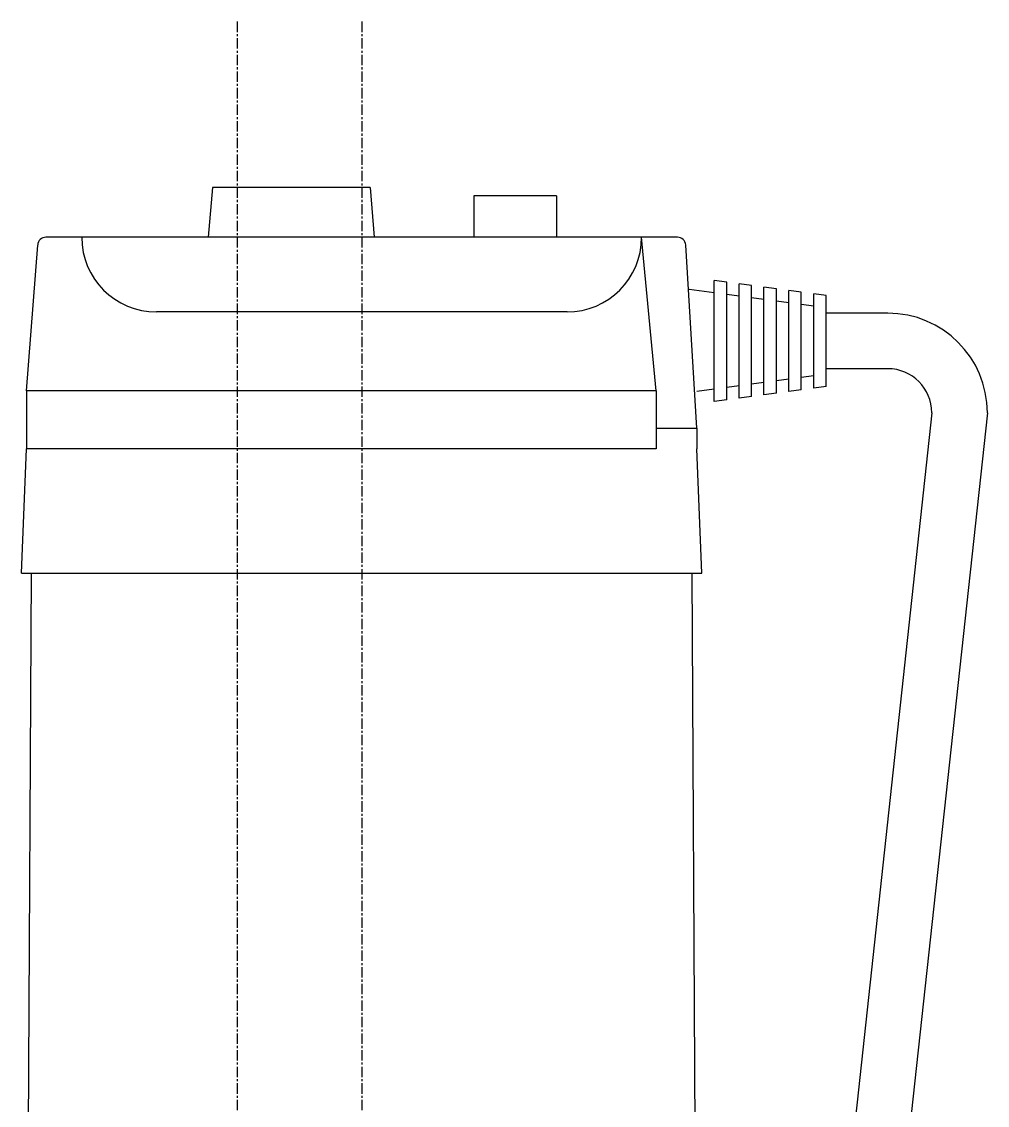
# Model space of a CAD drawing. Extents: x 248 to 1301, y 18 to 1271.
# Drawn here: x 390.5 to 506.9, y 665.4 to 796 of the extents above; entities that cross this region are included whole.
import ezdxf

# ---------------------------------------------------------------- set-up
doc = ezdxf.new("R2010")
doc.units = 0
doc.linetypes.add('CENTER', pattern=[2, 1.25, -0.25, 0.25, -0.25])
doc.layers.get('0').update_dxf_attribs({"linetype": 'CONTINUOUS'})
doc.layers.add('CENTER', color=1, linetype='CENTER')

msp = doc.modelspace()

# ---------------------------------------------------------------- linework, layer by layer
at = {"color": 7, "linetype": 'CONTINUOUS'}
for p, q in [((413.5, 776.02), (413, 770.02)), ((432.5, 776.02), (413.5, 776.02)), ((432.5, 776.02), (433, 770.02)), ((455, 775.02), (445, 775.02)), ((445, 775.02), (445, 770.02)), ((455, 775.02), (455, 770.02)), ((469.57, 770.02), (393.43, 770.02)), ((467, 751.52), (465.25, 770.02)), ((391.1, 751.52), (392.43, 769.09)), ((471.9, 747.02), (470.57, 769.09)), ((474, 750.22), (474, 764.82)), ((475.5, 764.62), (474, 764.82)), ((475.5, 750.42), (475.5, 764.62)), ((477, 750.62), (477, 764.42)), ((478.5, 764.22), (477, 764.42)), ((474, 763.32), (470.98, 763.72)), ((476.99, 762.92), (475.5, 763.12)), ((478.5, 750.82), (478.5, 764.22)), ((480, 751.02), (480, 764.02)), ((481.5, 763.82), (480, 764.02)), ((481.5, 751.22), (481.5, 763.82)), ((483, 751.42), (483, 763.62)), ((484.5, 763.42), (483, 763.62)), ((484.5, 751.62), (484.5, 763.42)), ((486, 751.82), (486, 763.22)), ((487.5, 763.02), (486, 763.22)), ((487.5, 752.02), (487.5, 763.02)), ((480, 762.52), (478.5, 762.72)), ((483, 762.12), (481.5, 762.32)), ((486, 761.72), (484.5, 761.92)), ((456.25, 761.02), (406.75, 761.02)), ((494.93, 760.87), (487.5, 760.87)), ((494.93, 754.17), (487.5, 754.17)), ((483, 752.92), (481.5, 752.72)), ((486, 753.32), (484.5, 753.12)), ((467, 751.52), (391.1, 751.52)), ((391.1, 751.52), (391.1, 744.52)), ((467, 751.52), (467, 744.52)), ((474, 751.72), (471.91, 751.44)), ((476.99, 752.11), (475.5, 751.92)), ((480, 752.52), (478.5, 752.32)), ((484.5, 751.62), (483, 751.42)), ((487.5, 752.02), (486, 751.82)), ((475.5, 750.42), (474, 750.22)), ((478.5, 750.82), (477, 750.62)), ((481.5, 751.22), (480, 751.02)), ((500.23, 748.87), (490.78, 661.69)), ((506.93, 748.87), (497.44, 661.32)), ((467, 747.02), (471.9, 747.02)), ((471.9, 747.02), (471.9, 744.52)), ((390.5, 729.52), (391.1, 744.52)), ((467, 744.52), (391.1, 744.52)), ((472.5, 729.52), (471.9, 744.52)), ((390.5, 729.52), (472.5, 729.52)), ((391.3, 658.02), (391.7, 729.52)), ((471.3, 729.52), (471.7, 658.02))]:
    msp.add_line(p, q, dxfattribs=at)
for centre, radius, start, end in [((393.43, 769.02), 1, 90, 175.6724), ((406.75, 770.02), 9, 180, 270), ((456.25, 770.02), 9, 270, 0), ((469.57, 769.02), 1, 4.3276, 90), ((494.93, 748.87), 12, 0, 90), ((494.93, 748.87), 5.3, 0, 90)]:
    msp.add_arc(centre, radius, start, end, dxfattribs=at)
at = {"layer": 'CENTER', "color": 1, "linetype": 'CENTER'}
for p, q in [((416.5, 796.02), (416.5, 89.52)), ((431.5, 796.02), (431.5, 599.52))]:
    msp.add_line(p, q, dxfattribs=at)

doc.saveas('drawing.dxf')
